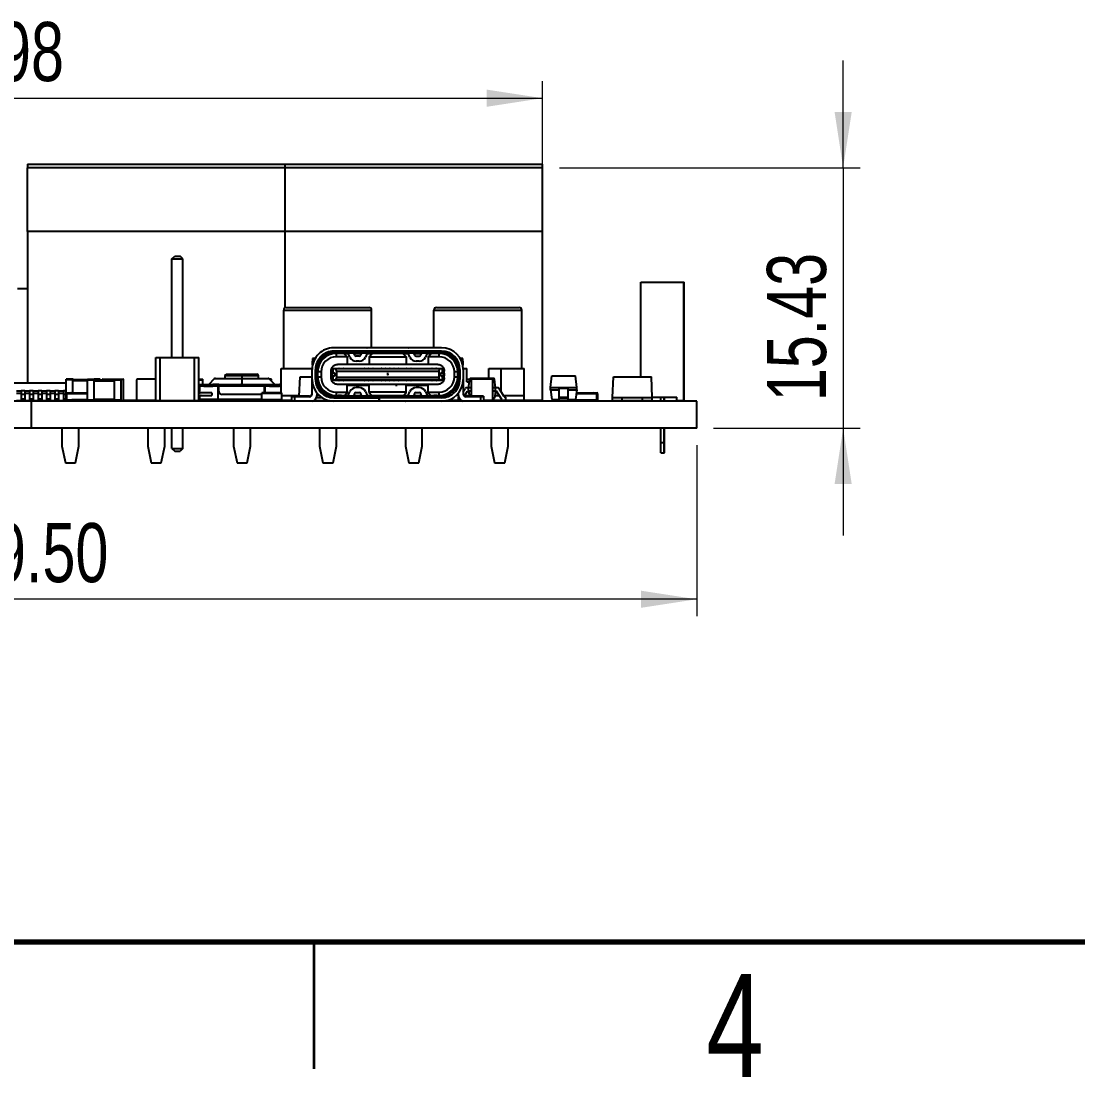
# Model space of a CAD drawing. Header units: millimetres. Extents: x 2 to 294, y 2 to 208.
# Drawn here: x 81.2 to 143.7, y 2 to 64.5 of the extents above; entities that cross this region are included whole.
import ezdxf

# ---------------------------------------------------------------- set-up
doc = ezdxf.new("R2010")
doc.units = ezdxf.units.MM
doc.header["$PDSIZE"] = -1
doc.styles.add('SLDTEXTSTYLE0', font='TXT', dxfattribs={"width": 0.75})
doc.dimstyles.new('SLDDIMSTYLE0', dxfattribs={"dimtxt": 3.5, "dimasz": 3.302, "dimexe": 0, "dimexo": 0.0625, "dimgap": 0.875, "dimtad": 1, "dimrnd": 1e-09, "dimzin": 4, "dimdsep": 46, "dimtxsty": 'SLDTEXTSTYLE0', "dimsah": 1, "dimcen": 0.09, "dimadec": 0, "dimazin": 1, "dimtfac": 1, "dimtofl": 0, "dimtmove": 0, "dimatfit": 3, "dimfxl": 0, "dimfrac": 2, "dimtolj": 1, "dimtzin": 12, "dimarcsym": 0})
doc.dimstyles.new('SLDDIMSTYLE1', dxfattribs={"dimtxt": 3.5, "dimasz": 3.302, "dimexe": 0, "dimexo": 0.0625, "dimgap": 0.875, "dimtad": 1, "dimrnd": 1e-09, "dimzin": 12, "dimdsep": 46, "dimtxsty": 'SLDTEXTSTYLE0', "dimsah": 1, "dimcen": 0.09, "dimadec": 0, "dimazin": 3, "dimtfac": 1, "dimtmove": 0, "dimatfit": 0, "dimfxl": 0, "dimfrac": 2, "dimtolj": 1, "dimtzin": 12, "dimarcsym": 0})
doc.dimstyles.new('SLDDIMSTYLE3', dxfattribs={"dimtxt": 3.5, "dimasz": 3.302, "dimexe": 0, "dimexo": 0.0625, "dimgap": 0.875, "dimtad": 1, "dimrnd": 1e-09, "dimzin": 12, "dimdsep": 46, "dimtxsty": 'SLDTEXTSTYLE0', "dimsah": 1, "dimcen": 0.09, "dimadec": 0, "dimazin": 3, "dimtfac": 1, "dimtofl": 0, "dimtmove": 0, "dimatfit": 3, "dimfxl": 0, "dimfrac": 2, "dimtolj": 1, "dimtzin": 12, "dimarcsym": 0})

# ---------------------------------------------------------------- blocks, each defined once
blk = doc.blocks.new('_D_9')
at = {"color": 7, "linetype": 'Continuous', "lineweight": 0}
for p, q in [((41.665, 39.423), (41.665, 29.3)), ((121.167, 39.423), (121.167, 29.3)), ((121.167, 30.3), (41.665, 30.3))]:
    blk.add_line(p, q, dxfattribs=at)
at = {"color": 7, "linetype": 'Continuous', "lineweight": 18}
for points in [[(41.665, 30.3), (44.967, 29.792), (44.967, 30.808)], [(121.167, 30.3), (117.865, 30.808), (117.865, 29.792)]]:
    blk.add_solid(points, dxfattribs=at)
at = {"color": 7, "linetype": 'Continuous', "lineweight": 18, "insert": (77.567, 34.811), "char_height": 3.5, "attachment_point": 1, "style": 'SLDTEXTSTYLE0'}
blk.add_mtext('79.50', dxfattribs=at)
blk = doc.blocks.new('_D_10')
at = {"color": 7, "linetype": 'Continuous', "lineweight": 0}
for p, q in [((129.832, 55.856), (129.832, 62.206)), ((113.043, 55.856), (130.832, 55.856)), ((129.832, 55.856), (129.832, 40.423)), ((122.167, 40.423), (130.832, 40.423)), ((129.832, 40.423), (129.832, 34.073))]:
    blk.add_line(p, q, dxfattribs=at)
at = {"color": 7, "linetype": 'Continuous', "lineweight": 18}
for points in [[(129.832, 55.856), (130.34, 59.158), (129.324, 59.158)], [(129.832, 40.423), (129.324, 37.121), (130.34, 37.121)]]:
    blk.add_solid(points, dxfattribs=at)
at = {"color": 7, "linetype": 'Continuous', "lineweight": 18, "insert": (125.32, 42.026), "char_height": 3.5, "attachment_point": 1, "rotation": 90, "style": 'SLDTEXTSTYLE0'}
blk.add_mtext('15.43', dxfattribs=at)
blk = doc.blocks.new('_D_11')
at = {"color": 7, "linetype": 'Continuous', "lineweight": 0}
for p, q in [((50.067, 56.856), (50.067, 60.97)), ((112.043, 53.073), (112.043, 60.97)), ((50.067, 59.97), (112.043, 59.97))]:
    blk.add_line(p, q, dxfattribs=at)
at = {"color": 7, "linetype": 'Continuous', "lineweight": 18}
for points in [[(50.067, 59.97), (53.369, 59.462), (53.369, 60.478)], [(112.043, 59.97), (108.741, 60.478), (108.741, 59.462)]]:
    blk.add_solid(points, dxfattribs=at)
at = {"color": 7, "linetype": 'Continuous', "lineweight": 18, "insert": (74.939, 64.482), "char_height": 3.5, "attachment_point": 1, "style": 'SLDTEXTSTYLE0'}
blk.add_mtext('61.98', dxfattribs=at)

msp = doc.modelspace()

# ---------------------------------------------------------------- linework, layer by layer
at = {"color": 7, "linetype": 'Continuous', "lineweight": 25}
for p, q in [((81.563, 56.073), (96.803, 56.073)), ((81.563, 56.073), (81.563, 55.856)), ((96.803, 55.856), (81.563, 55.856)), ((81.563, 52.073), (81.563, 55.856)), ((96.803, 55.856), (96.803, 56.073)), ((96.803, 56.073), (112.043, 56.073)), ((96.803, 52.073), (96.803, 55.856)), ((112.043, 55.856), (96.803, 55.856)), ((112.043, 55.856), (112.043, 56.073)), ((112.043, 52.073), (112.043, 55.856)), ((96.803, 52.073), (81.563, 52.073)), ((81.563, 52.073), (81.563, 43.098)), ((96.803, 47.556), (96.803, 52.073)), ((112.043, 52.073), (96.803, 52.073)), ((112.043, 42.073), (112.043, 52.073)), ((90.113, 50.453), (90.273, 50.613)), ((90.113, 50.453), (90.753, 50.453)), ((90.113, 44.613), (90.113, 50.453)), ((90.273, 50.613), (90.593, 50.613)), ((90.753, 50.453), (90.593, 50.613)), ((90.753, 44.613), (90.753, 50.453)), ((117.865, 43.473), (117.865, 49.073)), ((117.865, 49.073), (120.405, 49.073)), ((120.405, 49.073), (120.43, 49.073)), ((120.405, 42.073), (120.405, 49.073)), ((120.43, 42.073), (120.43, 49.073)), ((81.563, 48.673), (80.963, 48.673)), ((96.873, 47.573), (101.773, 47.573)), ((105.763, 47.573), (110.663, 47.573)), ((96.723, 43.973), (96.723, 47.423)), ((96.723, 47.423), (101.923, 47.423)), ((101.923, 45.193), (101.923, 47.423)), ((105.613, 45.193), (105.613, 47.423)), ((105.613, 47.423), (110.813, 47.423)), ((110.813, 43.973), (110.813, 47.423)), ((106.069, 45.193), (99.689, 45.193)), ((101.65, 45.193), (101.668, 45.194)), ((104.089, 45.194), (104.107, 45.193)), ((89.163, 42.073), (89.163, 44.613)), ((89.163, 44.613), (89.417, 44.613)), ((89.417, 42.073), (89.417, 44.613)), ((89.417, 44.613), (91.449, 44.613)), ((91.449, 42.073), (91.449, 44.613)), ((91.449, 44.613), (91.703, 44.613)), ((91.703, 42.073), (91.703, 44.613)), ((98.434, 44.558), (98.434, 44.408)), ((98.583, 44.558), (98.434, 44.558)), ((98.508, 44.408), (98.434, 44.408)), ((98.434, 44.165), (98.434, 44.408)), ((98.946, 44.408), (98.843, 44.408)), ((99.079, 44.558), (98.951, 44.558)), ((106.069, 44.993), (99.689, 44.993)), ((99.689, 44.993), (99.689, 44.893)), ((99.689, 44.893), (106.069, 44.893)), ((99.834, 44.858), (99.834, 44.658)), ((100.279, 44.858), (99.834, 44.858)), ((100.479, 44.658), (99.834, 44.658)), ((99.879, 44.893), (99.879, 44.858)), ((100.179, 44.858), (100.179, 44.893)), ((100.279, 44.858), (100.479, 44.658)), ((100.279, 44.858), (100.543, 44.858)), ((100.479, 44.658), (100.479, 44.213)), ((100.644, 44.631), (100.541, 44.864)), ((100.856, 44.893), (100.918, 44.753)), ((100.871, 44.858), (101.334, 44.858)), ((101.195, 44.693), (101.01, 44.693)), ((101.177, 44.858), (101.207, 44.893)), ((101.287, 44.753), (101.349, 44.893)), ((101.664, 44.864), (101.561, 44.631)), ((101.662, 44.858), (101.979, 44.858)), ((101.779, 44.658), (101.979, 44.858)), ((101.779, 44.658), (103.979, 44.658)), ((101.779, 44.658), (101.779, 44.213)), ((101.923, 44.858), (101.923, 44.893)), ((101.944, 44.858), (101.954, 44.868)), ((102.304, 44.868), (101.954, 44.868)), ((103.779, 44.858), (101.979, 44.858)), ((102.304, 44.868), (102.314, 44.858)), ((103.444, 44.858), (103.454, 44.868)), ((103.804, 44.868), (103.454, 44.868)), ((103.779, 44.858), (103.979, 44.658)), ((103.779, 44.858), (104.094, 44.858)), ((103.804, 44.868), (103.814, 44.858)), ((103.979, 44.658), (103.979, 44.213)), ((104.195, 44.631), (104.092, 44.864)), ((104.407, 44.893), (104.469, 44.753)), ((104.422, 44.858), (104.885, 44.858)), ((104.55, 44.893), (104.58, 44.858)), ((104.561, 44.693), (104.746, 44.693)), ((104.838, 44.753), (104.9, 44.893)), ((105.215, 44.864), (105.112, 44.631)), ((105.213, 44.858), (105.479, 44.858)), ((105.279, 44.658), (105.479, 44.858)), ((105.279, 44.658), (105.279, 44.213)), ((105.924, 44.658), (105.279, 44.658)), ((105.924, 44.858), (105.479, 44.858)), ((105.579, 44.893), (105.579, 44.858)), ((105.879, 44.858), (105.879, 44.893)), ((105.924, 44.658), (105.924, 44.858)), ((106.069, 44.893), (106.069, 44.993)), ((106.806, 44.558), (106.679, 44.558)), ((106.914, 44.408), (106.811, 44.408)), ((107.324, 44.558), (107.174, 44.558)), ((107.324, 44.408), (107.249, 44.408)), ((107.324, 44.408), (107.324, 44.558)), ((107.324, 44.408), (107.324, 44.165)), ((96.573, 43.973), (98.41, 43.973)), ((96.573, 42.523), (96.573, 43.973)), ((98.409, 43.313), (98.409, 43.913)), ((98.609, 43.313), (98.609, 43.913)), ((98.709, 43.913), (98.609, 43.913)), ((98.709, 43.913), (98.709, 43.313)), ((99.534, 43.688), (99.534, 43.813)), ((99.595, 44.027), (99.659, 43.963)), ((99.634, 43.938), (99.634, 43.688)), ((99.789, 43.938), (99.634, 43.938)), ((99.659, 43.938), (99.659, 43.963)), ((99.659, 43.963), (99.994, 43.963)), ((99.789, 43.938), (99.846, 43.788)), ((105.968, 43.938), (99.789, 43.938)), ((99.846, 43.788), (99.846, 43.438)), ((105.911, 43.788), (99.846, 43.788)), ((99.934, 44.213), (105.824, 44.213)), ((99.994, 43.963), (99.994, 43.938)), ((100.011, 43.963), (99.994, 43.963)), ((100.011, 43.963), (100.246, 43.963)), ((100.029, 43.944), (100.029, 43.938)), ((100.229, 43.938), (100.229, 43.944)), ((100.264, 43.963), (100.246, 43.963)), ((100.264, 43.938), (100.264, 43.963)), ((100.264, 43.963), (101.494, 43.963)), ((101.195, 44.393), (101.01, 44.393)), ((101.494, 43.938), (101.494, 43.963)), ((101.511, 43.963), (101.494, 43.963)), ((101.511, 43.963), (101.529, 43.944)), ((101.511, 43.963), (101.746, 43.963)), ((101.529, 43.944), (101.529, 43.938)), ((101.729, 43.944), (101.746, 43.963)), ((101.729, 43.938), (101.729, 43.944)), ((101.764, 43.963), (101.746, 43.963)), ((101.764, 43.963), (101.764, 43.938)), ((101.764, 43.963), (101.994, 43.963)), ((101.994, 43.938), (101.994, 43.963)), ((102.011, 43.963), (101.994, 43.963)), ((102.011, 43.963), (102.246, 43.963)), ((102.029, 43.944), (102.029, 43.938)), ((102.229, 43.938), (102.229, 43.944)), ((102.264, 43.963), (102.246, 43.963)), ((102.264, 43.938), (102.264, 43.963)), ((102.264, 43.963), (102.494, 43.963)), ((102.494, 43.963), (102.494, 43.938)), ((102.515, 43.963), (102.494, 43.963)), ((102.515, 43.963), (102.743, 43.963)), ((102.529, 43.951), (102.529, 43.938)), ((102.729, 43.938), (102.729, 43.951)), ((102.764, 43.963), (102.743, 43.963)), ((102.764, 43.938), (102.764, 43.963)), ((102.764, 43.963), (102.994, 43.963)), ((102.994, 43.938), (102.994, 43.963)), ((103.015, 43.963), (102.994, 43.963)), ((103.015, 43.963), (103.243, 43.963)), ((103.029, 43.951), (103.029, 43.938)), ((103.229, 43.938), (103.229, 43.951)), ((103.264, 43.963), (103.243, 43.963)), ((103.264, 43.963), (103.264, 43.938)), ((103.264, 43.963), (103.494, 43.963)), ((103.494, 43.938), (103.494, 43.963)), ((103.511, 43.963), (103.494, 43.963)), ((103.511, 43.963), (103.746, 43.963)), ((103.529, 43.944), (103.529, 43.938)), ((103.729, 43.938), (103.729, 43.944)), ((103.764, 43.963), (103.746, 43.963)), ((103.764, 43.938), (103.764, 43.963)), ((103.764, 43.963), (103.994, 43.963)), ((103.994, 43.963), (103.994, 43.938)), ((104.011, 43.963), (103.994, 43.963)), ((104.011, 43.963), (104.029, 43.944)), ((104.011, 43.963), (104.246, 43.963)), ((104.029, 43.944), (104.029, 43.938)), ((104.229, 43.944), (104.246, 43.963)), ((104.229, 43.938), (104.229, 43.944)), ((104.264, 43.963), (104.246, 43.963)), ((104.264, 43.938), (104.264, 43.963)), ((104.264, 43.963), (105.494, 43.963)), ((104.746, 44.393), (104.561, 44.393)), ((105.494, 43.938), (105.494, 43.963)), ((105.511, 43.963), (105.494, 43.963)), ((105.511, 43.963), (105.746, 43.963)), ((105.529, 43.944), (105.529, 43.938)), ((105.729, 43.938), (105.729, 43.944)), ((105.764, 43.963), (105.746, 43.963)), ((105.764, 43.963), (105.764, 43.938)), ((105.764, 43.963), (106.099, 43.963)), ((105.911, 43.788), (105.968, 43.938)), ((105.911, 43.788), (105.911, 43.438)), ((106.124, 43.938), (105.968, 43.938)), ((106.162, 44.027), (106.099, 43.963)), ((106.099, 43.938), (106.099, 43.963)), ((106.124, 43.688), (106.124, 43.938)), ((106.224, 43.688), (106.224, 43.813)), ((107.149, 43.913), (107.049, 43.913)), ((107.049, 43.313), (107.049, 43.913)), ((107.149, 43.913), (107.149, 43.313)), ((107.347, 43.973), (107.566, 43.973)), ((107.349, 43.913), (107.349, 43.313)), ((107.566, 43.173), (107.566, 43.973)), ((108.859, 43.373), (108.859, 43.973)), ((108.859, 43.973), (109.588, 43.973)), ((109.588, 42.583), (109.588, 43.973)), ((109.588, 43.973), (110.963, 43.973)), ((110.963, 42.373), (110.963, 43.973)), ((84.245, 43.323), (83.845, 43.323)), ((83.845, 43.283), (83.845, 43.323)), ((84.245, 43.283), (83.845, 43.283)), ((83.845, 42.478), (83.845, 43.283)), ((84.245, 43.283), (84.245, 43.323)), ((84.266, 43.323), (84.245, 43.323)), ((84.245, 42.523), (84.245, 43.283)), ((85.115, 43.283), (84.245, 43.283)), ((85.115, 43.243), (84.245, 43.243)), ((84.266, 43.283), (84.266, 43.323)), ((85.115, 43.283), (85.115, 43.323)), ((85.115, 43.323), (85.515, 43.323)), ((85.115, 43.283), (85.515, 43.283)), ((85.115, 42.113), (85.115, 43.283)), ((85.845, 43.323), (85.515, 43.323)), ((85.515, 43.283), (85.515, 43.323)), ((85.515, 42.113), (85.515, 43.283)), ((85.515, 43.283), (86.715, 43.283)), ((85.515, 43.243), (86.715, 43.243)), ((85.845, 43.283), (85.845, 43.323)), ((85.866, 43.323), (85.845, 43.323)), ((85.866, 43.283), (85.866, 43.323)), ((86.038, 43.323), (86.715, 43.323)), ((86.715, 43.323), (87.115, 43.323)), ((86.715, 43.283), (86.715, 43.323)), ((86.715, 43.283), (87.115, 43.283)), ((86.715, 42.113), (86.715, 43.283)), ((87.115, 43.323), (87.208, 43.323)), ((87.115, 43.283), (87.115, 43.323)), ((87.115, 42.113), (87.115, 43.283)), ((87.248, 42.113), (87.248, 43.283)), ((88.03, 42.113), (88.03, 43.283)), ((89.163, 43.323), (88.07, 43.323)), ((91.703, 43.323), (91.941, 43.323)), ((91.703, 43.283), (91.941, 43.283)), ((91.941, 43.283), (91.941, 43.323)), ((91.941, 43.023), (91.941, 43.283)), ((92.613, 43.344), (92.293, 43.023)), ((94.243, 43.344), (92.613, 43.344)), ((92.684, 43.373), (94.243, 43.373)), ((93.243, 43.523), (93.243, 43.373)), ((94.243, 43.523), (93.243, 43.523)), ((93.343, 43.623), (94.243, 43.623)), ((94.243, 43.623), (95.143, 43.623)), ((94.243, 43.523), (94.243, 43.623)), ((94.243, 43.523), (94.243, 43.373)), ((95.243, 43.523), (94.243, 43.523)), ((94.243, 43.344), (94.243, 43.373)), ((94.243, 43.373), (95.801, 43.373)), ((94.243, 43.344), (94.243, 43.023)), ((95.872, 43.344), (94.243, 43.344)), ((95.243, 43.373), (95.243, 43.523)), ((96.193, 43.023), (95.872, 43.344)), ((96.005, 43.323), (95.893, 43.323)), ((96.005, 43.283), (95.933, 43.283)), ((96.005, 43.283), (96.005, 43.323)), ((96.005, 43.211), (96.005, 43.283)), ((97.643, 42.323), (97.69, 43.471)), ((97.69, 43.473), (98.409, 43.473)), ((97.69, 43.471), (97.69, 43.473)), ((97.69, 43.471), (98.409, 43.471)), ((98.409, 42.443), (98.409, 43.313)), ((98.609, 43.313), (98.709, 43.313)), ((98.709, 43.748), (98.734, 43.748)), ((98.709, 43.598), (98.734, 43.598)), ((98.709, 43.473), (98.734, 43.473)), ((98.709, 43.471), (98.734, 43.471)), ((98.934, 43.758), (98.734, 43.758)), ((98.734, 43.758), (98.734, 43.468)), ((98.734, 43.468), (98.934, 43.468)), ((98.734, 43.093), (98.734, 43.468)), ((98.934, 43.758), (98.934, 43.468)), ((99.534, 43.538), (99.534, 43.688)), ((99.539, 43.688), (99.534, 43.688)), ((99.534, 43.538), (99.539, 43.538)), ((99.534, 43.413), (99.534, 43.538)), ((99.539, 43.688), (99.539, 43.538)), ((99.589, 43.688), (99.539, 43.688)), ((99.539, 43.538), (99.589, 43.538)), ((99.589, 43.538), (99.589, 43.688)), ((99.595, 43.2), (99.659, 43.263)), ((99.634, 43.538), (99.634, 43.288)), ((99.634, 43.288), (99.789, 43.288)), ((99.659, 43.263), (99.659, 43.288)), ((99.994, 43.263), (99.659, 43.263)), ((99.734, 43.688), (99.734, 43.538)), ((99.734, 43.688), (99.763, 43.688)), ((99.763, 43.538), (99.734, 43.538)), ((99.763, 43.538), (99.763, 43.688)), ((99.846, 43.438), (99.789, 43.288)), ((105.968, 43.288), (99.789, 43.288)), ((105.911, 43.438), (99.846, 43.438)), ((99.994, 43.263), (99.994, 43.288)), ((99.994, 43.263), (100.011, 43.263)), ((100.246, 43.263), (100.011, 43.263)), ((100.029, 43.288), (100.029, 43.283)), ((100.229, 43.283), (100.229, 43.288)), ((100.246, 43.263), (100.229, 43.283)), ((100.246, 43.263), (100.264, 43.263)), ((100.264, 43.263), (100.264, 43.288)), ((101.494, 43.263), (100.264, 43.263)), ((101.494, 43.263), (101.494, 43.288)), ((101.494, 43.263), (101.511, 43.263)), ((101.529, 43.283), (101.511, 43.263)), ((101.746, 43.263), (101.511, 43.263)), ((101.529, 43.288), (101.529, 43.283)), ((101.729, 43.283), (101.729, 43.288)), ((101.746, 43.263), (101.729, 43.283)), ((101.746, 43.263), (101.764, 43.263)), ((101.764, 43.263), (101.764, 43.288)), ((101.994, 43.263), (101.764, 43.263)), ((101.994, 43.263), (101.994, 43.288)), ((101.994, 43.263), (102.011, 43.263)), ((102.246, 43.263), (102.011, 43.263)), ((102.029, 43.288), (102.029, 43.283)), ((102.229, 43.283), (102.229, 43.288)), ((102.246, 43.263), (102.229, 43.283)), ((102.246, 43.263), (102.264, 43.263)), ((102.264, 43.263), (102.264, 43.288)), ((102.494, 43.263), (102.264, 43.263)), ((102.494, 43.263), (102.494, 43.288)), ((102.494, 43.263), (102.515, 43.263)), ((102.743, 43.263), (102.515, 43.263)), ((102.529, 43.288), (102.529, 43.275)), ((102.729, 43.275), (102.729, 43.288)), ((102.743, 43.263), (102.729, 43.275)), ((102.743, 43.263), (102.764, 43.263)), ((102.764, 43.263), (102.764, 43.288)), ((102.994, 43.263), (102.764, 43.263)), ((102.994, 43.263), (102.994, 43.288)), ((102.994, 43.263), (103.015, 43.263)), ((103.243, 43.263), (103.015, 43.263)), ((103.029, 43.288), (103.029, 43.275)), ((103.229, 43.275), (103.229, 43.288)), ((103.243, 43.263), (103.229, 43.275)), ((103.243, 43.263), (103.264, 43.263)), ((103.264, 43.263), (103.264, 43.288)), ((103.494, 43.263), (103.264, 43.263)), ((103.494, 43.263), (103.494, 43.288)), ((103.494, 43.263), (103.511, 43.263)), ((103.746, 43.263), (103.511, 43.263)), ((103.529, 43.288), (103.529, 43.283)), ((103.729, 43.283), (103.729, 43.288)), ((103.746, 43.263), (103.729, 43.283)), ((103.746, 43.263), (103.764, 43.263)), ((103.764, 43.263), (103.764, 43.288)), ((103.994, 43.263), (103.764, 43.263)), ((103.994, 43.263), (103.994, 43.288)), ((103.994, 43.263), (104.011, 43.263)), ((104.029, 43.283), (104.011, 43.263)), ((104.246, 43.263), (104.011, 43.263)), ((104.029, 43.288), (104.029, 43.283)), ((104.229, 43.283), (104.229, 43.288)), ((104.246, 43.263), (104.229, 43.283)), ((104.246, 43.263), (104.264, 43.263)), ((104.264, 43.263), (104.264, 43.288)), ((105.494, 43.263), (104.264, 43.263)), ((105.494, 43.263), (105.494, 43.288)), ((105.494, 43.263), (105.511, 43.263)), ((105.746, 43.263), (105.511, 43.263)), ((105.529, 43.288), (105.529, 43.283)), ((105.729, 43.283), (105.729, 43.288)), ((105.746, 43.263), (105.729, 43.283)), ((105.746, 43.263), (105.764, 43.263)), ((105.764, 43.263), (105.764, 43.288)), ((106.099, 43.263), (105.764, 43.263)), ((105.968, 43.288), (105.911, 43.438)), ((105.968, 43.288), (106.124, 43.288)), ((105.994, 43.538), (105.994, 43.688)), ((106.024, 43.688), (105.994, 43.688)), ((106.023, 43.538), (105.994, 43.538)), ((106.023, 43.538), (106.024, 43.688)), ((106.168, 43.688), (106.024, 43.688)), ((106.099, 43.263), (106.099, 43.288)), ((106.099, 43.263), (106.162, 43.2)), ((106.124, 43.288), (106.124, 43.538)), ((106.168, 43.688), (106.168, 43.538)), ((106.218, 43.688), (106.168, 43.688)), ((106.168, 43.538), (106.218, 43.538)), ((106.218, 43.538), (106.218, 43.688)), ((106.224, 43.688), (106.218, 43.688)), ((106.218, 43.538), (106.224, 43.538)), ((106.224, 43.688), (106.224, 43.538)), ((106.224, 43.413), (106.224, 43.538)), ((106.824, 43.468), (106.824, 43.758)), ((107.024, 43.758), (106.824, 43.758)), ((106.824, 43.468), (107.024, 43.468)), ((107.023, 43.748), (107.049, 43.748)), ((107.024, 43.468), (107.024, 43.758)), ((107.024, 43.598), (107.049, 43.598)), ((107.024, 43.468), (107.024, 43.093)), ((107.049, 43.313), (107.149, 43.313)), ((107.349, 43.313), (107.349, 42.443)), ((107.566, 43.323), (107.739, 43.323)), ((107.566, 43.173), (107.717, 43.173)), ((107.667, 42.828), (107.742, 43.339)), ((109.192, 43.339), (107.742, 43.339)), ((109.152, 43.373), (107.781, 43.373)), ((107.842, 42.323), (107.842, 43.283)), ((109.052, 43.323), (107.882, 43.323)), ((109.092, 42.113), (109.092, 43.283)), ((109.267, 42.828), (109.192, 43.339)), ((112.518, 42.843), (112.585, 43.523)), ((112.585, 43.523), (114, 43.523)), ((114.068, 42.843), (114, 43.523)), ((116.182, 42.246), (116.232, 43.471)), ((116.232, 43.473), (118.482, 43.473)), ((116.232, 43.471), (116.232, 43.473)), ((116.232, 43.471), (118.482, 43.471)), ((118.482, 43.471), (118.482, 43.473)), ((118.532, 42.246), (118.482, 43.471)), ((83.845, 43.098), (78.827, 43.098)), ((80.907, 42.646), (81.187, 42.646)), ((81.407, 42.646), (81.187, 42.646)), ((81.187, 42.646), (81.187, 42.419)), ((81.407, 42.646), (81.407, 42.419)), ((81.407, 42.646), (81.687, 42.646)), ((81.907, 42.646), (81.687, 42.646)), ((81.687, 42.646), (81.687, 42.419)), ((81.907, 42.646), (81.907, 42.419)), ((81.907, 42.646), (82.187, 42.646)), ((82.407, 42.646), (82.187, 42.646)), ((82.187, 42.646), (82.187, 42.419)), ((82.407, 42.646), (82.407, 42.419)), ((82.407, 42.646), (82.687, 42.646)), ((82.907, 42.646), (82.687, 42.646)), ((82.687, 42.646), (82.687, 42.419)), ((82.907, 42.646), (82.907, 42.419)), ((82.907, 42.646), (83.187, 42.646)), ((83.407, 42.646), (83.187, 42.646)), ((83.187, 42.646), (83.187, 42.419)), ((83.407, 42.646), (83.407, 42.419)), ((83.407, 42.646), (83.687, 42.646)), ((83.845, 42.646), (83.687, 42.646)), ((83.687, 42.646), (83.687, 42.419)), ((91.703, 42.798), (91.743, 42.798)), ((91.743, 42.554), (91.703, 42.554)), ((91.743, 43.023), (91.801, 43.023)), ((91.743, 42.923), (91.753, 42.923)), ((91.743, 42.798), (91.743, 42.923)), ((91.743, 42.798), (91.743, 42.554)), ((91.743, 42.554), (91.743, 42.5)), ((91.753, 42.505), (91.753, 42.923)), ((92.001, 42.923), (91.753, 42.923)), ((91.801, 42.923), (91.801, 43.023)), ((91.801, 43.023), (92.001, 43.023)), ((92.001, 42.923), (92.001, 43.023)), ((92.001, 43.023), (92.534, 43.023)), ((92.001, 42.923), (92.534, 42.923)), ((92.534, 42.923), (92.534, 43.023)), ((92.693, 43.023), (92.534, 43.023)), ((92.604, 42.923), (92.534, 42.923)), ((92.853, 42.923), (92.604, 42.923)), ((92.693, 42.923), (92.693, 43.023)), ((92.893, 43.023), (92.693, 43.023)), ((92.853, 42.123), (92.853, 42.923)), ((92.893, 42.923), (92.853, 42.923)), ((92.893, 43.023), (95.593, 43.023)), ((92.893, 42.923), (92.893, 43.023)), ((95.593, 42.923), (92.893, 42.923)), ((92.893, 42.623), (92.893, 42.923)), ((95.593, 43.023), (95.593, 42.923)), ((95.593, 43.023), (95.793, 43.023)), ((95.593, 42.623), (95.593, 42.923)), ((95.633, 42.923), (95.593, 42.923)), ((95.633, 42.523), (95.633, 42.923)), ((95.881, 42.923), (95.633, 42.923)), ((95.793, 42.923), (95.793, 43.023)), ((95.793, 43.023), (95.951, 43.023)), ((95.881, 42.923), (95.951, 42.923)), ((95.951, 42.923), (95.951, 43.023)), ((95.951, 43.023), (96.484, 43.023)), ((95.951, 42.923), (96.484, 42.923)), ((96.484, 42.923), (96.484, 43.023)), ((96.573, 43.023), (96.484, 43.023)), ((96.573, 42.923), (96.484, 42.923)), ((99.834, 42.568), (100.479, 42.568)), ((99.834, 42.568), (99.834, 42.368)), ((105.824, 43.013), (99.934, 43.013)), ((100.479, 42.568), (100.479, 43.013)), ((100.479, 42.968), (101.779, 42.968)), ((100.479, 42.518), (100.479, 42.568)), ((100.543, 42.363), (100.646, 42.596)), ((101.197, 42.833), (101.012, 42.833)), ((101.012, 42.533), (101.197, 42.533)), ((101.563, 42.596), (101.666, 42.363)), ((101.779, 42.568), (101.779, 43.013)), ((103.979, 42.568), (101.779, 42.568)), ((101.779, 42.568), (101.779, 42.518)), ((103.979, 42.568), (103.979, 43.013)), ((103.979, 42.968), (105.279, 42.968)), ((103.979, 42.518), (103.979, 42.568)), ((104.092, 42.363), (104.195, 42.596)), ((104.746, 42.833), (104.561, 42.833)), ((104.561, 42.533), (104.746, 42.533)), ((105.112, 42.596), (105.215, 42.363)), ((105.279, 42.568), (105.279, 43.013)), ((105.279, 42.568), (105.924, 42.568)), ((105.279, 42.568), (105.279, 42.518)), ((105.924, 42.368), (105.924, 42.568)), ((107.349, 42.588), (107.467, 42.781)), ((107.43, 42.34), (107.608, 42.628)), ((107.667, 42.828), (107.552, 42.828)), ((107.667, 42.628), (107.608, 42.628)), ((107.842, 42.828), (107.667, 42.828)), ((107.667, 42.628), (107.667, 42.828)), ((107.842, 42.628), (107.667, 42.628)), ((107.667, 42.628), (107.72, 42.323)), ((109.267, 42.828), (109.092, 42.828)), ((109.267, 42.628), (109.092, 42.628)), ((109.267, 42.628), (109.192, 42.206)), ((109.381, 42.828), (109.267, 42.828)), ((109.267, 42.628), (109.267, 42.828)), ((109.325, 42.628), (109.267, 42.628)), ((109.637, 42.121), (109.325, 42.628)), ((109.749, 42.321), (109.466, 42.781)), ((112.518, 42.843), (113.018, 42.843)), ((112.518, 42.706), (112.518, 42.843)), ((112.518, 42.706), (113.018, 42.706)), ((112.518, 42.706), (112.585, 42.123)), ((113.018, 42.843), (113.568, 42.843)), ((113.018, 42.797), (113.018, 42.843)), ((113.018, 42.797), (113.568, 42.797)), ((113.018, 42.257), (113.018, 42.797)), ((113.568, 42.797), (113.568, 42.843)), ((113.568, 42.843), (114.068, 42.843)), ((113.568, 42.257), (113.568, 42.797)), ((113.568, 42.706), (114.068, 42.706)), ((114.068, 42.706), (114, 42.123)), ((114.068, 42.706), (114.068, 42.843)), ((81.797, 42.023), (59.445, 42.023)), ((80.907, 42.501), (81.187, 42.501)), ((81.187, 42.048), (80.907, 42.048)), ((81.407, 42.419), (81.187, 42.419)), ((81.187, 42.419), (81.187, 42.148)), ((81.407, 42.148), (81.187, 42.148)), ((81.187, 42.148), (81.187, 42.066)), ((81.407, 42.066), (81.187, 42.066)), ((81.187, 42.066), (81.187, 42.043)), ((81.407, 42.043), (81.187, 42.043)), ((81.187, 42.043), (81.187, 42.023)), ((81.407, 42.501), (81.687, 42.501)), ((81.407, 42.419), (81.407, 42.148)), ((81.407, 42.148), (81.407, 42.066)), ((81.407, 42.066), (81.407, 42.043)), ((81.687, 42.048), (81.407, 42.048)), ((81.407, 42.043), (81.407, 42.023)), ((81.907, 42.419), (81.687, 42.419)), ((81.687, 42.419), (81.687, 42.148)), ((81.907, 42.148), (81.687, 42.148)), ((81.687, 42.148), (81.687, 42.066)), ((81.907, 42.066), (81.687, 42.066)), ((81.687, 42.066), (81.687, 42.043)), ((81.907, 42.043), (81.687, 42.043)), ((81.687, 42.043), (81.687, 42.023)), ((121.167, 42.023), (81.797, 42.023)), ((81.797, 40.423), (81.797, 42.023)), ((81.907, 42.501), (82.187, 42.501)), ((81.907, 42.419), (81.907, 42.148)), ((81.907, 42.148), (81.907, 42.066)), ((81.907, 42.066), (81.907, 42.043)), ((82.187, 42.048), (81.907, 42.048)), ((81.907, 42.043), (81.907, 42.023)), ((82.407, 42.419), (82.187, 42.419)), ((82.187, 42.419), (82.187, 42.148)), ((82.407, 42.148), (82.187, 42.148)), ((82.187, 42.148), (82.187, 42.066)), ((82.407, 42.066), (82.187, 42.066)), ((82.187, 42.066), (82.187, 42.043)), ((82.407, 42.043), (82.187, 42.043)), ((82.187, 42.043), (82.187, 42.023)), ((82.407, 42.501), (82.687, 42.501)), ((82.407, 42.419), (82.407, 42.148)), ((82.407, 42.148), (82.407, 42.066)), ((82.407, 42.066), (82.407, 42.043)), ((82.687, 42.048), (82.407, 42.048)), ((82.407, 42.043), (82.407, 42.023)), ((82.907, 42.419), (82.687, 42.419)), ((82.687, 42.419), (82.687, 42.148)), ((82.907, 42.148), (82.687, 42.148)), ((82.687, 42.148), (82.687, 42.066)), ((82.907, 42.066), (82.687, 42.066)), ((82.687, 42.066), (82.687, 42.043)), ((82.907, 42.043), (82.687, 42.043)), ((82.687, 42.043), (82.687, 42.023)), ((82.907, 42.501), (83.187, 42.501)), ((82.907, 42.419), (82.907, 42.148)), ((82.907, 42.148), (82.907, 42.066)), ((82.907, 42.066), (82.907, 42.043)), ((83.187, 42.048), (82.907, 42.048)), ((82.907, 42.043), (82.907, 42.023)), ((83.407, 42.419), (83.187, 42.419)), ((83.187, 42.419), (83.187, 42.148)), ((83.407, 42.148), (83.187, 42.148)), ((83.187, 42.148), (83.187, 42.066)), ((83.407, 42.066), (83.187, 42.066)), ((83.187, 42.066), (83.187, 42.043)), ((83.407, 42.043), (83.187, 42.043)), ((83.187, 42.043), (83.187, 42.023)), ((83.407, 42.501), (83.687, 42.501)), ((83.407, 42.419), (83.407, 42.148)), ((83.407, 42.148), (83.407, 42.066)), ((83.407, 42.066), (83.407, 42.043)), ((83.687, 42.048), (83.407, 42.048)), ((83.407, 42.043), (83.407, 42.023)), ((83.687, 42.419), (83.687, 42.148)), ((83.845, 42.419), (83.687, 42.419)), ((83.687, 42.148), (83.687, 42.066)), ((83.845, 42.148), (83.687, 42.148)), ((83.907, 42.066), (83.687, 42.066)), ((83.687, 42.066), (83.687, 42.043)), ((83.907, 42.043), (83.687, 42.043)), ((83.687, 42.043), (83.687, 42.023)), ((83.845, 42.118), (83.845, 42.478)), ((83.845, 42.113), (83.845, 42.118)), ((83.845, 42.113), (83.845, 42.073)), ((83.845, 42.113), (83.845, 42.113)), ((83.89, 42.073), (83.845, 42.073)), ((83.89, 42.523), (84.1, 42.523)), ((83.89, 42.478), (84.145, 42.478)), ((83.89, 42.118), (83.89, 42.478)), ((83.89, 42.118), (84.145, 42.118)), ((83.89, 42.073), (84.1, 42.073)), ((83.907, 42.073), (83.907, 42.066)), ((83.907, 42.066), (83.907, 42.043)), ((84.187, 42.048), (83.907, 42.048)), ((83.907, 42.043), (83.907, 42.023)), ((84.1, 42.523), (84.137, 42.523)), ((84.1, 42.073), (84.137, 42.073)), ((84.145, 42.523), (84.137, 42.523)), ((84.245, 42.073), (84.137, 42.073)), ((84.145, 42.478), (84.145, 42.523)), ((84.145, 42.523), (85.115, 42.523)), ((84.145, 42.478), (85.115, 42.478)), ((84.145, 42.118), (85.115, 42.118)), ((84.245, 42.113), (84.182, 42.113)), ((84.187, 42.073), (84.187, 42.066)), ((84.407, 42.066), (84.187, 42.066)), ((84.187, 42.066), (84.187, 42.043)), ((84.407, 42.043), (84.187, 42.043)), ((84.187, 42.043), (84.187, 42.023)), ((84.245, 42.113), (84.245, 42.118)), ((84.245, 42.113), (84.245, 42.073)), ((85.115, 42.113), (84.245, 42.113)), ((84.266, 42.073), (84.245, 42.073)), ((84.266, 42.113), (84.266, 42.073)), ((84.407, 42.113), (84.407, 42.066)), ((84.407, 42.066), (84.407, 42.043)), ((84.687, 42.048), (84.407, 42.048)), ((84.407, 42.043), (84.407, 42.023)), ((84.687, 42.113), (84.687, 42.066)), ((84.907, 42.066), (84.687, 42.066)), ((84.687, 42.066), (84.687, 42.043)), ((84.907, 42.043), (84.687, 42.043)), ((84.687, 42.043), (84.687, 42.023)), ((84.907, 42.113), (84.907, 42.066)), ((84.907, 42.066), (84.907, 42.043)), ((85.266, 42.048), (84.907, 42.048)), ((84.907, 42.043), (84.907, 42.023)), ((85.115, 42.113), (85.515, 42.113)), ((85.115, 42.113), (85.115, 42.073)), ((85.115, 42.073), (85.515, 42.073)), ((85.266, 42.048), (85.269, 42.073)), ((85.491, 42.048), (85.266, 42.048)), ((85.494, 42.073), (85.491, 42.048)), ((85.515, 42.153), (86.715, 42.153)), ((85.515, 42.113), (85.515, 42.073)), ((85.515, 42.113), (86.715, 42.113)), ((85.59, 42.073), (85.515, 42.073)), ((85.59, 42.073), (85.8, 42.073)), ((85.8, 42.073), (85.837, 42.073)), ((85.845, 42.074), (85.845, 42.073)), ((85.866, 42.073), (85.845, 42.073)), ((85.866, 42.084), (85.866, 42.073)), ((85.959, 42.073), (85.866, 42.073)), ((86.14, 42.073), (86.715, 42.073)), ((86.169, 42.066), (86.547, 42.043)), ((86.547, 42.043), (86.545, 42.023)), ((86.715, 42.113), (87.115, 42.113)), ((86.715, 42.113), (86.715, 42.073)), ((86.715, 42.073), (87.115, 42.073)), ((87.115, 42.113), (87.115, 42.073)), ((87.115, 42.073), (87.208, 42.073)), ((88.07, 42.073), (87.208, 42.073)), ((89.163, 42.073), (88.07, 42.073)), ((89.163, 42.073), (89.417, 42.073)), ((89.417, 42.073), (91.449, 42.073)), ((90.113, 42.023), (90.113, 42.073)), ((90.753, 42.023), (90.753, 42.073)), ((91.449, 42.073), (91.703, 42.073)), ((91.703, 42.201), (91.757, 42.316)), ((91.703, 42.113), (91.941, 42.113)), ((91.703, 42.073), (91.941, 42.073)), ((91.743, 42.223), (91.713, 42.223)), ((91.743, 42.286), (91.743, 42.223)), ((91.753, 42.223), (91.743, 42.223)), ((91.753, 42.123), (91.753, 42.307)), ((92.853, 42.123), (91.753, 42.123)), ((92.463, 42.523), (91.847, 42.523)), ((91.847, 42.373), (92.463, 42.373)), ((91.941, 42.113), (91.941, 42.123)), ((91.941, 42.113), (91.941, 42.073)), ((93.404, 42.073), (91.941, 42.073)), ((92.463, 42.523), (92.463, 42.373)), ((95.421, 42.123), (92.853, 42.123)), ((95.393, 42.423), (93.093, 42.423)), ((93.364, 42.113), (93.364, 42.123)), ((93.404, 42.073), (94.005, 42.073)), ((94.005, 42.118), (94.005, 42.123)), ((94.005, 42.113), (94.005, 42.118)), ((94.005, 42.113), (94.005, 42.073)), ((94.005, 42.113), (94.005, 42.113)), ((94.05, 42.073), (94.005, 42.073)), ((94.05, 42.118), (94.05, 42.123)), ((94.305, 42.118), (94.05, 42.118)), ((94.26, 42.073), (94.05, 42.073)), ((94.405, 42.073), (94.26, 42.073)), ((94.405, 42.113), (94.304, 42.113)), ((95.421, 42.118), (94.305, 42.118)), ((94.405, 42.113), (94.405, 42.118)), ((94.405, 42.113), (94.405, 42.073)), ((95.421, 42.113), (94.405, 42.113)), ((94.405, 42.073), (94.574, 42.073)), ((95.421, 42.073), (94.574, 42.073)), ((95.393, 42.423), (95.421, 42.425)), ((96.621, 42.523), (95.421, 42.523)), ((95.421, 42.478), (95.421, 42.523)), ((96.621, 42.478), (95.421, 42.478)), ((95.421, 42.118), (95.421, 42.478)), ((96.621, 42.118), (95.421, 42.118)), ((95.421, 42.118), (95.421, 42.073)), ((96.621, 42.073), (95.421, 42.073)), ((96.621, 42.478), (96.621, 42.523)), ((96.621, 42.118), (96.621, 42.478)), ((96.621, 42.373), (97.645, 42.373)), ((96.621, 42.118), (96.621, 42.073)), ((97.209, 42.073), (96.621, 42.073)), ((97.359, 42.323), (97.209, 42.323)), ((97.209, 42.293), (97.209, 42.323)), ((97.209, 42.023), (97.209, 42.293)), ((97.359, 42.293), (97.209, 42.293)), ((98.259, 42.323), (97.359, 42.323)), ((97.359, 42.323), (97.359, 42.293)), ((98.259, 42.293), (97.359, 42.293)), ((97.359, 42.293), (97.359, 42.023)), ((98.515, 42.073), (99.279, 42.073)), ((98.664, 42.248), (98.978, 42.248)), ((98.709, 42.49), (98.709, 42.443)), ((98.734, 42.368), (98.734, 42.461)), ((98.825, 42.368), (98.734, 42.368)), ((99.279, 42.101), (99.279, 42.058)), ((99.437, 42.058), (99.279, 42.058)), ((99.454, 42.058), (99.454, 42.023)), ((99.654, 42.023), (99.654, 42.034)), ((102.374, 42.333), (99.689, 42.333)), ((99.689, 42.333), (99.689, 42.233)), ((99.689, 42.233), (102.374, 42.233)), ((102.374, 42.033), (99.689, 42.033)), ((99.704, 42.033), (99.704, 42.023)), ((99.74, 42.033), (99.74, 42.023)), ((99.834, 42.368), (99.954, 42.368)), ((100.154, 42.368), (99.954, 42.368)), ((99.954, 42.368), (99.954, 42.333)), ((100.154, 42.368), (100.329, 42.368)), ((100.154, 42.333), (100.154, 42.368)), ((100.237, 42.023), (100.237, 42.033)), ((100.254, 42.033), (100.254, 42.023)), ((100.479, 42.518), (100.329, 42.368)), ((100.329, 42.368), (100.545, 42.368)), ((100.454, 42.023), (100.454, 42.033)), ((100.504, 42.033), (100.504, 42.023)), ((100.704, 42.023), (100.704, 42.033)), ((100.92, 42.474), (100.858, 42.333)), ((100.873, 42.368), (101.336, 42.368)), ((101.029, 42.033), (101.029, 42.023)), ((101.229, 42.023), (101.229, 42.033)), ((101.351, 42.333), (101.289, 42.474)), ((101.529, 42.033), (101.529, 42.023)), ((101.664, 42.368), (101.929, 42.368)), ((101.729, 42.023), (101.729, 42.033)), ((101.929, 42.368), (101.779, 42.518)), ((101.929, 42.368), (103.829, 42.368)), ((102.029, 42.033), (102.029, 42.023)), ((102.229, 42.023), (102.229, 42.033)), ((102.374, 42.233), (102.374, 42.333)), ((102.384, 42.333), (102.374, 42.333)), ((102.374, 42.233), (102.374, 42.033)), ((102.374, 42.033), (102.384, 42.033)), ((106.069, 42.333), (102.384, 42.333)), ((102.384, 42.333), (102.384, 42.233)), ((106.069, 42.233), (102.384, 42.233)), ((102.384, 42.033), (102.384, 42.233)), ((106.069, 42.033), (102.384, 42.033)), ((102.529, 42.033), (102.529, 42.023)), ((102.729, 42.023), (102.729, 42.033)), ((103.029, 42.033), (103.029, 42.023)), ((103.229, 42.023), (103.229, 42.033)), ((103.529, 42.033), (103.529, 42.023)), ((103.729, 42.023), (103.729, 42.033)), ((103.979, 42.518), (103.829, 42.368)), ((103.829, 42.368), (104.094, 42.368)), ((104.029, 42.033), (104.029, 42.023)), ((104.229, 42.023), (104.229, 42.033)), ((104.469, 42.474), (104.407, 42.333)), ((104.422, 42.368), (104.885, 42.368)), ((104.529, 42.033), (104.529, 42.023)), ((104.729, 42.023), (104.729, 42.033)), ((104.9, 42.333), (104.838, 42.474)), ((105.054, 42.033), (105.054, 42.023)), ((105.213, 42.368), (105.429, 42.368)), ((105.254, 42.023), (105.254, 42.033)), ((105.429, 42.368), (105.279, 42.518)), ((105.304, 42.033), (105.304, 42.023)), ((105.429, 42.368), (105.604, 42.368)), ((105.504, 42.023), (105.504, 42.033)), ((105.52, 42.023), (105.52, 42.033)), ((105.804, 42.368), (105.604, 42.368)), ((105.604, 42.368), (105.604, 42.333)), ((105.804, 42.368), (105.924, 42.368)), ((105.804, 42.333), (105.804, 42.368)), ((106.017, 42.033), (106.017, 42.023)), ((106.054, 42.023), (106.054, 42.033)), ((106.069, 42.233), (106.069, 42.333)), ((106.104, 42.034), (106.104, 42.023)), ((106.304, 42.023), (106.304, 42.058)), ((106.479, 42.058), (106.32, 42.058)), ((106.479, 42.058), (106.479, 42.101)), ((107.067, 42.073), (106.479, 42.073)), ((107.024, 42.368), (106.932, 42.368)), ((107.024, 42.461), (107.024, 42.368)), ((107.024, 42.373), (107.054, 42.373)), ((107.049, 42.443), (107.049, 42.49)), ((107.082, 42.273), (107.067, 42.273)), ((107.067, 42.073), (107.067, 42.273)), ((107.211, 42.073), (107.067, 42.073)), ((107.451, 42.373), (107.711, 42.373)), ((108.399, 42.323), (107.499, 42.323)), ((108.399, 42.293), (107.499, 42.293)), ((107.613, 42.323), (107.613, 42.373)), ((107.651, 42.373), (107.651, 42.323)), ((107.701, 42.373), (107.701, 42.323)), ((108.549, 42.323), (108.399, 42.323)), ((108.399, 42.293), (108.399, 42.323)), ((108.549, 42.293), (108.399, 42.293)), ((108.399, 42.023), (108.399, 42.293)), ((108.549, 42.323), (108.549, 42.293)), ((108.549, 42.293), (108.549, 42.023)), ((109.052, 42.073), (108.549, 42.073)), ((109.722, 42.073), (109.052, 42.073)), ((109.192, 42.206), (109.092, 42.206)), ((109.153, 42.173), (109.092, 42.173)), ((109.222, 42.373), (109.482, 42.373)), ((109.717, 42.373), (110.963, 42.373)), ((109.867, 42.073), (109.722, 42.073)), ((109.867, 42.273), (109.834, 42.273)), ((109.867, 42.073), (109.867, 42.273)), ((110.963, 42.073), (109.867, 42.073)), ((110.963, 42.073), (110.963, 42.373)), ((112.043, 42.073), (110.963, 42.073)), ((112.585, 42.123), (113.018, 42.123)), ((113.018, 42.257), (113.568, 42.257)), ((113.018, 42.211), (113.018, 42.257)), ((113.018, 42.211), (113.568, 42.211)), ((113.018, 42.073), (113.018, 42.211)), ((113.018, 42.073), (113.568, 42.073)), ((113.568, 42.211), (113.568, 42.257)), ((113.568, 42.073), (113.568, 42.211)), ((113.568, 42.123), (114, 42.123)), ((113.568, 42.118), (113.609, 42.118)), ((113.609, 42.118), (115.009, 42.118)), ((114.041, 42.478), (115.009, 42.478)), ((114.046, 42.523), (115.009, 42.523)), ((115.009, 42.478), (115.009, 42.523)), ((115.009, 42.478), (115.264, 42.478)), ((115.009, 42.118), (115.264, 42.118)), ((115.054, 42.523), (115.264, 42.523)), ((115.054, 42.073), (115.264, 42.073)), ((115.264, 42.118), (115.264, 42.478)), ((115.309, 42.118), (115.309, 42.478)), ((116.182, 42.246), (116.757, 42.246)), ((116.182, 42.075), (116.182, 42.246)), ((116.182, 42.075), (116.757, 42.075)), ((116.757, 42.248), (117.957, 42.248)), ((116.757, 42.073), (116.757, 42.248)), ((116.757, 42.073), (117.957, 42.073)), ((117.957, 42.073), (117.957, 42.248)), ((117.957, 42.246), (118.532, 42.246)), ((117.957, 42.075), (118.532, 42.075)), ((117.957, 42.073), (118.288, 42.073)), ((118.288, 42.073), (118.288, 42.075)), ((118.288, 42.073), (118.313, 42.073)), ((118.313, 42.073), (118.313, 42.075)), ((118.53, 42.273), (119.981, 42.273)), ((118.532, 42.075), (118.532, 42.246)), ((119.035, 42.023), (119.035, 42.273)), ((119.235, 42.023), (119.235, 42.273)), ((119.26, 42.023), (119.26, 42.273)), ((119.981, 42.073), (119.981, 42.273)), ((119.981, 42.073), (120.405, 42.073)), ((120.405, 42.073), (120.43, 42.073)), ((121.167, 40.423), (121.167, 42.023)), ((81.797, 40.423), (59.445, 40.423)), ((121.167, 40.423), (81.797, 40.423)), ((83.603, 40.423), (83.603, 39.373)), ((84.603, 39.373), (84.603, 40.423)), ((88.683, 40.423), (88.683, 39.373)), ((89.683, 39.373), (89.683, 40.423)), ((90.113, 39.233), (90.113, 40.423)), ((90.753, 39.233), (90.753, 40.423)), ((93.763, 40.423), (93.763, 39.373)), ((94.763, 39.373), (94.763, 40.423)), ((98.843, 40.423), (98.843, 39.373)), ((99.843, 39.373), (99.843, 40.423)), ((103.923, 40.423), (103.923, 39.373)), ((104.923, 39.373), (104.923, 40.423)), ((109.003, 40.423), (109.003, 39.373)), ((110.003, 39.373), (110.003, 40.423)), ((119.035, 39.573), (119.035, 40.423)), ((119.235, 39.573), (119.235, 40.423)), ((119.26, 39.573), (119.26, 40.423)), ((119.035, 39.573), (119.235, 39.573)), ((119.035, 38.973), (119.035, 39.573)), ((119.235, 39.573), (119.26, 39.573)), ((119.235, 38.973), (119.235, 39.573)), ((119.26, 38.973), (119.26, 39.573)), ((83.603, 39.373), (83.803, 38.373)), ((84.403, 38.373), (84.603, 39.373)), ((88.683, 39.373), (88.883, 38.373)), ((89.483, 38.373), (89.683, 39.373)), ((90.113, 39.233), (90.753, 39.233)), ((90.113, 39.233), (90.273, 39.073)), ((90.273, 39.073), (90.593, 39.073)), ((90.753, 39.233), (90.593, 39.073)), ((93.763, 39.373), (93.963, 38.373)), ((94.563, 38.373), (94.763, 39.373)), ((98.843, 39.373), (99.043, 38.373)), ((99.643, 38.373), (99.843, 39.373)), ((103.923, 39.373), (104.123, 38.373)), ((104.723, 38.373), (104.923, 39.373)), ((109.003, 39.373), (109.203, 38.373)), ((109.803, 38.373), (110.003, 39.373)), ((119.035, 38.973), (119.235, 38.973)), ((119.235, 38.973), (119.26, 38.973)), ((83.803, 38.373), (84.403, 38.373)), ((88.883, 38.373), (89.483, 38.373)), ((93.963, 38.373), (94.563, 38.373)), ((99.043, 38.373), (99.643, 38.373)), ((104.123, 38.373), (104.723, 38.373)), ((109.203, 38.373), (109.803, 38.373))]:
    msp.add_line(p, q, dxfattribs=at)
at = {"color": 7, "linetype": 'Continuous'}
for p, q in [((102.879, 43.613), (102.83, 43.613)), ((102.879, 43.613), (102.83, 43.613)), ((102.879, 43.613), (102.879, 43.71)), ((102.879, 43.613), (102.879, 43.71)), ((94.243, 43.023), (94.194, 43.023)), ((94.243, 43.023), (94.194, 43.023)), ((94.243, 43.023), (94.243, 42.927)), ((94.243, 43.023), (94.243, 42.927)), ((103.387, 43.023), (103.338, 43.023)), ((103.387, 43.023), (103.338, 43.023)), ((103.387, 43.023), (103.387, 42.927)), ((103.387, 43.023), (103.387, 42.927))]:
    msp.add_line(p, q, dxfattribs=at)
at = {"color": 7, "linetype": 'Continuous', "lineweight": 70}
msp.add_line((287, 10), (10, 10), dxfattribs=at)
at = {"color": 7, "linetype": 'Continuous', "lineweight": 35}
msp.add_line((98.5, 10), (98.5, 2.5), dxfattribs=at)
at = {"color": 7, "linetype": 'Continuous', "lineweight": 25, "flags": 128}
for points in [[(103.922, 42.033), (103.922, 42.03), (103.923, 42.023)], [(104.923, 42.023), (104.923, 42.03), (104.923, 42.033)]]:
    msp.add_lwpolyline(points, dxfattribs=at)
at = {"color": 7, "linetype": 'Continuous', "lineweight": 25}
for centre, radius, start, end in [((96.873, 47.423), 0.15, 90, 180), ((101.773, 47.423), 0.15, 0, 90), ((105.763, 47.423), 0.15, 90, 180), ((110.663, 47.423), 0.15, 0, 90), ((99.689, 43.913), 1.28, 90.00011, 180.00027), ((106.069, 43.913), 1.28, 0.00013, 90.00013), ((99.689, 43.913), 1.08, 90.00005, 180.00006), ((99.689, 43.913), 0.98, 89.99997, 179.99992), ((99.834, 43.758), 1.1, 90, 180), ((99.834, 43.758), 0.9, 90, 180), ((100.495, 44.843), 0.05, 23.96249, 90.00154), ((101.01, 44.793), 0.4, 203.96249, 269.9999), ((101.01, 44.793), 0.1, 203.96248, 270), ((101.195, 44.793), 0.1, 269.99835, 336.03751), ((101.195, 44.793), 0.4, 270, 336.03751), ((101.71, 44.843), 0.05, 90, 156.03751), ((104.046, 44.843), 0.05, 23.96249, 90.0018), ((104.561, 44.793), 0.4, 203.96249, 269.9999), ((104.561, 44.793), 0.1, 203.96248, 270), ((104.746, 44.793), 0.1, 269.99918, 336.03751), ((104.746, 44.793), 0.4, 270, 336.03751), ((105.261, 44.843), 0.05, 90, 156.03751), ((105.924, 43.758), 1.1, 360, 90), ((105.924, 43.758), 0.9, 0, 90), ((106.069, 43.913), 1.08, 0.00009, 90.00001), ((106.069, 43.913), 0.98, 0.00013, 90.00006), ((86.038, 43.283), 0.04, 90, 180), ((87.208, 43.283), 0.04, 0, 90), ((88.07, 43.283), 0.04, 90, 180), ((92.684, 43.273), 0.1, 90, 135), ((93.343, 43.523), 0.1, 90, 180), ((95.143, 43.523), 0.1, 0, 90), ((95.801, 43.273), 0.1, 45, 90), ((99.689, 43.313), 1.28, 179.99999, 269.99996), ((99.689, 43.313), 1.08, 180.00001, 270.00008), ((99.689, 43.313), 0.98, 180.00002, 270), ((99.834, 43.468), 1.1, 180, 270), ((99.834, 43.468), 0.9, 180, 270), ((105.924, 43.468), 0.9, 270, 0), ((105.924, 43.468), 1.1, 270, 0), ((106.069, 43.313), 1.28, 269.99999, 359.99996), ((106.069, 43.313), 1.08, 270.00002, 0.00003), ((106.069, 43.313), 0.98, 270.00004, 0.00002), ((107.781, 43.333), 0.04, 90, 171.65197), ((107.882, 43.283), 0.04, 90, 180), ((109.052, 43.283), 0.04, 0, 90), ((109.152, 43.333), 0.04, 8.34803, 90), ((91.743, 42.923), 0.1, 90, 113.57818), ((93.093, 42.623), 0.2, 180, 270), ((95.393, 42.623), 0.2, 330.00001, 0), ((101.012, 42.433), 0.4, 90, 156.03751), ((101.012, 42.433), 0.1, 89.99835, 156.03751), ((101.197, 42.433), 0.4, 23.96249, 89.9998), ((101.197, 42.433), 0.1, 23.96248, 90), ((104.561, 42.433), 0.4, 90, 156.03751), ((104.561, 42.433), 0.1, 89.99835, 156.03751), ((104.746, 42.433), 0.4, 23.96249, 89.9998), ((104.746, 42.433), 0.1, 23.96248, 90), ((107.552, 42.728), 0.1, 90, 148.3925), ((109.381, 42.728), 0.1, 31.6075, 90), ((83.303, 42.023), 0.3, 0, 4.78019), ((83.89, 42.478), 0.045, 90, 180), ((83.89, 42.118), 0.045, 180, 270), ((84.1, 42.478), 0.045, 0, 90), ((84.1, 42.118), 0.045, 270, 0), ((84.137, 42.118), 0.045, 270, 0), ((84.903, 42.023), 0.3, 175.21981, 180), ((85.59, 42.118), 0.045, 186.37937, 270), ((85.8, 42.118), 0.045, 270, 353.62063), ((85.837, 42.118), 0.045, 270, 353.62063), ((86.174, 42.148), 0.227, 188.85684, 213.35872), ((86.174, 42.148), 0.0823, 205.16055, 266.5), ((87.208, 42.113), 0.04, 270, 0), ((88.07, 42.113), 0.04, 180, 270), ((88.383, 42.023), 0.3, 0, 9.59407), ((89.983, 42.023), 0.3, 170.40593, 180), ((91.847, 42.273), 0.25, 90, 125.33202), ((91.847, 42.273), 0.1, 90, 154.81021), ((93.404, 42.113), 0.04, 180, 270), ((93.463, 42.023), 0.3, 0, 9.59407), ((94.05, 42.118), 0.045, 180, 270), ((94.26, 42.118), 0.045, 270, 0), ((94.574, 42.113), 0.04, 270, 0), ((95.063, 42.023), 0.3, 170.40593, 180), ((98.259, 42.473), 0.15, 270, 0), ((98.259, 42.443), 0.15, 270, 0), ((98.259, 42.443), 0.45, 291.03949, 0), ((98.543, 42.023), 0.3, 0, 9.59407), ((100.497, 42.383), 0.05, 270, 336.03751), ((101.712, 42.383), 0.05, 203.96249, 270.00154), ((104.046, 42.383), 0.05, 270, 336.03751), ((105.261, 42.383), 0.05, 203.96249, 270.0018), ((107.499, 42.443), 0.45, 180, 248.96051), ((107.211, 42.173), 0.1, 270, 285.4378), ((107.499, 42.473), 0.15, 180, 270), ((107.499, 42.443), 0.15, 180, 270), ((108.703, 42.023), 0.3, 0, 9.59407), ((109.052, 42.113), 0.04, 270, 0), ((109.153, 42.213), 0.04, 270, 350.02406), ((109.722, 42.173), 0.1, 211.6075, 270), ((109.834, 42.373), 0.1, 211.6075, 270), ((110.303, 42.023), 0.3, 170.40593, 180), ((113.564, 42.118), 0.045, 275.09969, 0), ((115.054, 42.478), 0.045, 90, 180), ((115.054, 42.118), 0.045, 180, 270), ((115.264, 42.478), 0.045, 0, 90), ((115.264, 42.118), 0.045, 270, 0)]:
    msp.add_arc(centre, radius, start, end, dxfattribs=at)
for points, knots in [([(99.534, 43.813), (99.536, 43.851), (99.542, 43.929), (99.577, 43.993), (99.595, 44.027)], [0, 0, 0, 0, 0.482203, 1, 1, 1, 1]), ([(99.595, 44.027), (99.615, 44.054), (99.651, 44.104), (99.732, 44.163), (99.827, 44.205), (99.899, 44.211), (99.934, 44.213)], [0, 0, 0, 0, 0.270892, 0.506266, 0.761304, 1, 1, 1, 1]), ([(100.011, 43.963), (100.014, 43.962), (100.02, 43.961), (100.026, 43.949), (100.029, 43.944)], [0, 0, 0, 0, 0.559851, 1, 1, 1, 1]), ([(100.246, 43.963), (100.243, 43.962), (100.237, 43.961), (100.231, 43.949), (100.229, 43.944)], [0, 0, 0, 0, 0.55989, 1, 1, 1, 1]), ([(102.029, 43.944), (102.025, 43.95), (102.02, 43.961), (102.014, 43.963), (102.011, 43.963)], [0, 0, 0, 0, 0.559056, 1, 1, 1, 1]), ([(102.229, 43.944), (102.232, 43.95), (102.237, 43.961), (102.243, 43.963), (102.246, 43.963)], [0, 0, 0, 0, 0.559826, 1, 1, 1, 1]), ([(102.529, 43.951), (102.526, 43.955), (102.521, 43.962), (102.517, 43.963), (102.515, 43.963)], [0, 0, 0, 0, 0.559576, 1, 1, 1, 1]), ([(102.729, 43.951), (102.731, 43.955), (102.736, 43.962), (102.74, 43.963), (102.743, 43.963)], [0, 0, 0, 0, 0.55989, 1, 1, 1, 1]), ([(103.029, 43.951), (103.026, 43.955), (103.021, 43.962), (103.017, 43.963), (103.015, 43.963)], [0, 0, 0, 0, 0.559576, 1, 1, 1, 1]), ([(103.229, 43.951), (103.231, 43.955), (103.236, 43.962), (103.24, 43.963), (103.243, 43.963)], [0, 0, 0, 0, 0.55989, 1, 1, 1, 1]), ([(103.529, 43.944), (103.525, 43.95), (103.52, 43.961), (103.514, 43.963), (103.511, 43.963)], [0, 0, 0, 0, 0.559055, 1, 1, 1, 1]), ([(103.729, 43.944), (103.732, 43.95), (103.737, 43.961), (103.743, 43.963), (103.746, 43.963)], [0, 0, 0, 0, 0.559826, 1, 1, 1, 1]), ([(105.511, 43.963), (105.514, 43.962), (105.52, 43.961), (105.526, 43.949), (105.529, 43.944)], [0, 0, 0, 0, 0.55985, 1, 1, 1, 1]), ([(105.746, 43.963), (105.743, 43.962), (105.737, 43.961), (105.731, 43.949), (105.729, 43.944)], [0, 0, 0, 0, 0.5598902, 1, 1, 1, 1]), ([(105.824, 44.213), (105.858, 44.211), (105.93, 44.205), (106.025, 44.163), (106.106, 44.104), (106.142, 44.054), (106.162, 44.027)], [0, 0, 0, 0, 0.238676, 0.493733, 0.729079, 1, 1, 1, 1]), ([(106.162, 44.027), (106.18, 43.993), (106.215, 43.929), (106.221, 43.851), (106.224, 43.813)], [0, 0, 0, 0, 0.5177971, 1, 1, 1, 1]), ([(99.595, 43.2), (99.577, 43.233), (99.542, 43.298), (99.536, 43.376), (99.534, 43.413)], [0, 0, 0, 0, 0.517797, 1, 1, 1, 1]), ([(99.934, 43.013), (99.899, 43.016), (99.827, 43.022), (99.732, 43.063), (99.651, 43.123), (99.615, 43.173), (99.595, 43.2)], [0, 0, 0, 0, 0.238676, 0.493733, 0.729079, 1, 1, 1, 1]), ([(100.011, 43.263), (100.014, 43.264), (100.02, 43.266), (100.026, 43.278), (100.029, 43.283)], [0, 0, 0, 0, 0.559951, 1, 1, 1, 1]), ([(102.011, 43.263), (102.014, 43.264), (102.02, 43.266), (102.026, 43.278), (102.029, 43.283)], [0, 0, 0, 0, 0.559959, 1, 1, 1, 1]), ([(102.515, 43.263), (102.517, 43.264), (102.522, 43.265), (102.527, 43.272), (102.529, 43.275)], [0, 0, 0, 0, 0.560201, 1, 1, 1, 1]), ([(103.015, 43.263), (103.017, 43.264), (103.022, 43.265), (103.027, 43.272), (103.029, 43.275)], [0, 0, 0, 0, 0.560202, 1, 1, 1, 1]), ([(103.511, 43.263), (103.514, 43.264), (103.52, 43.266), (103.526, 43.278), (103.529, 43.283)], [0, 0, 0, 0, 0.55996, 1, 1, 1, 1]), ([(105.511, 43.263), (105.514, 43.264), (105.52, 43.266), (105.526, 43.278), (105.529, 43.283)], [0, 0, 0, 0, 0.559952, 1, 1, 1, 1]), ([(106.162, 43.2), (106.142, 43.173), (106.106, 43.123), (106.025, 43.063), (105.93, 43.022), (105.858, 43.016), (105.824, 43.013)], [0, 0, 0, 0, 0.270892, 0.506266, 0.761304, 1, 1, 1, 1]), ([(106.224, 43.413), (106.221, 43.376), (106.215, 43.298), (106.18, 43.233), (106.162, 43.2)], [0, 0, 0, 0, 0.4822029, 1, 1, 1, 1])]:
    msp.add_open_spline(points, degree=3, knots=knots, dxfattribs=at)
for points in [[(99.734, 43.688), (99.718, 43.688), (99.685, 43.688), (99.642, 43.688), (99.607, 43.688), (99.595, 43.688), (99.589, 43.688)], [(99.589, 43.538), (99.595, 43.538), (99.607, 43.538), (99.642, 43.538), (99.685, 43.538), (99.718, 43.538), (99.734, 43.538)], [(106.023, 43.538), (106.039, 43.538), (106.072, 43.538), (106.116, 43.538), (106.15, 43.538), (106.162, 43.538), (106.168, 43.538)]]:
    msp.add_open_spline(points, degree=3, dxfattribs=at)
at = {"color": 7, "linetype": 'Continuous'}
for p in [(102.879, 43.613), (102.879, 43.613), (94.243, 43.023), (94.243, 43.023), (103.387, 43.023), (103.387, 43.023)]:
    msp.add_point(p, dxfattribs=at)

# ---------------------------------------------------------------- texts
at = {"color": 7, "linetype": 'Continuous', "lineweight": 0, "insert": (123.439, 8.114), "char_height": 6.096, "attachment_point": 2, "style": 'SLDTEXTSTYLE0'}
msp.add_mtext('4', dxfattribs=at)

# ---------------------------------------------------------------- dimensions: what is measured, and where the dimension line sits
at = {"color": 7, "linetype": 'Continuous', "lineweight": 18}
for base, p1, p2, dimstyle, picture, middle in [((112.043, 59.97), (50.067, 55.856), (112.043, 52.073), 'SLDDIMSTYLE3', '_D_11', (80.758, 59.97)), ((41.665, 30.3), (121.167, 40.423), (41.665, 40.423), 'SLDDIMSTYLE0', '_D_9', (83.386, 30.3))]:
    dim = msp.add_linear_dim(base=base, p1=p1, p2=p2, dimstyle=dimstyle, dxfattribs=at)
    dim.commit()
    dim.dimension.update_dxf_attribs({"geometry": picture, "text_midpoint": middle, "dimtype": 160})
dim = msp.add_linear_dim(base=(129.832, 40.423), p1=(112.043, 55.856), p2=(121.167, 40.423), angle=90, dimstyle='SLDDIMSTYLE1', dxfattribs=at)
dim.commit()
dim.dimension.update_dxf_attribs({"geometry": '_D_10', "text_midpoint": (129.832, 47.845), "dimtype": 160})

doc.saveas('drawing.dxf')
